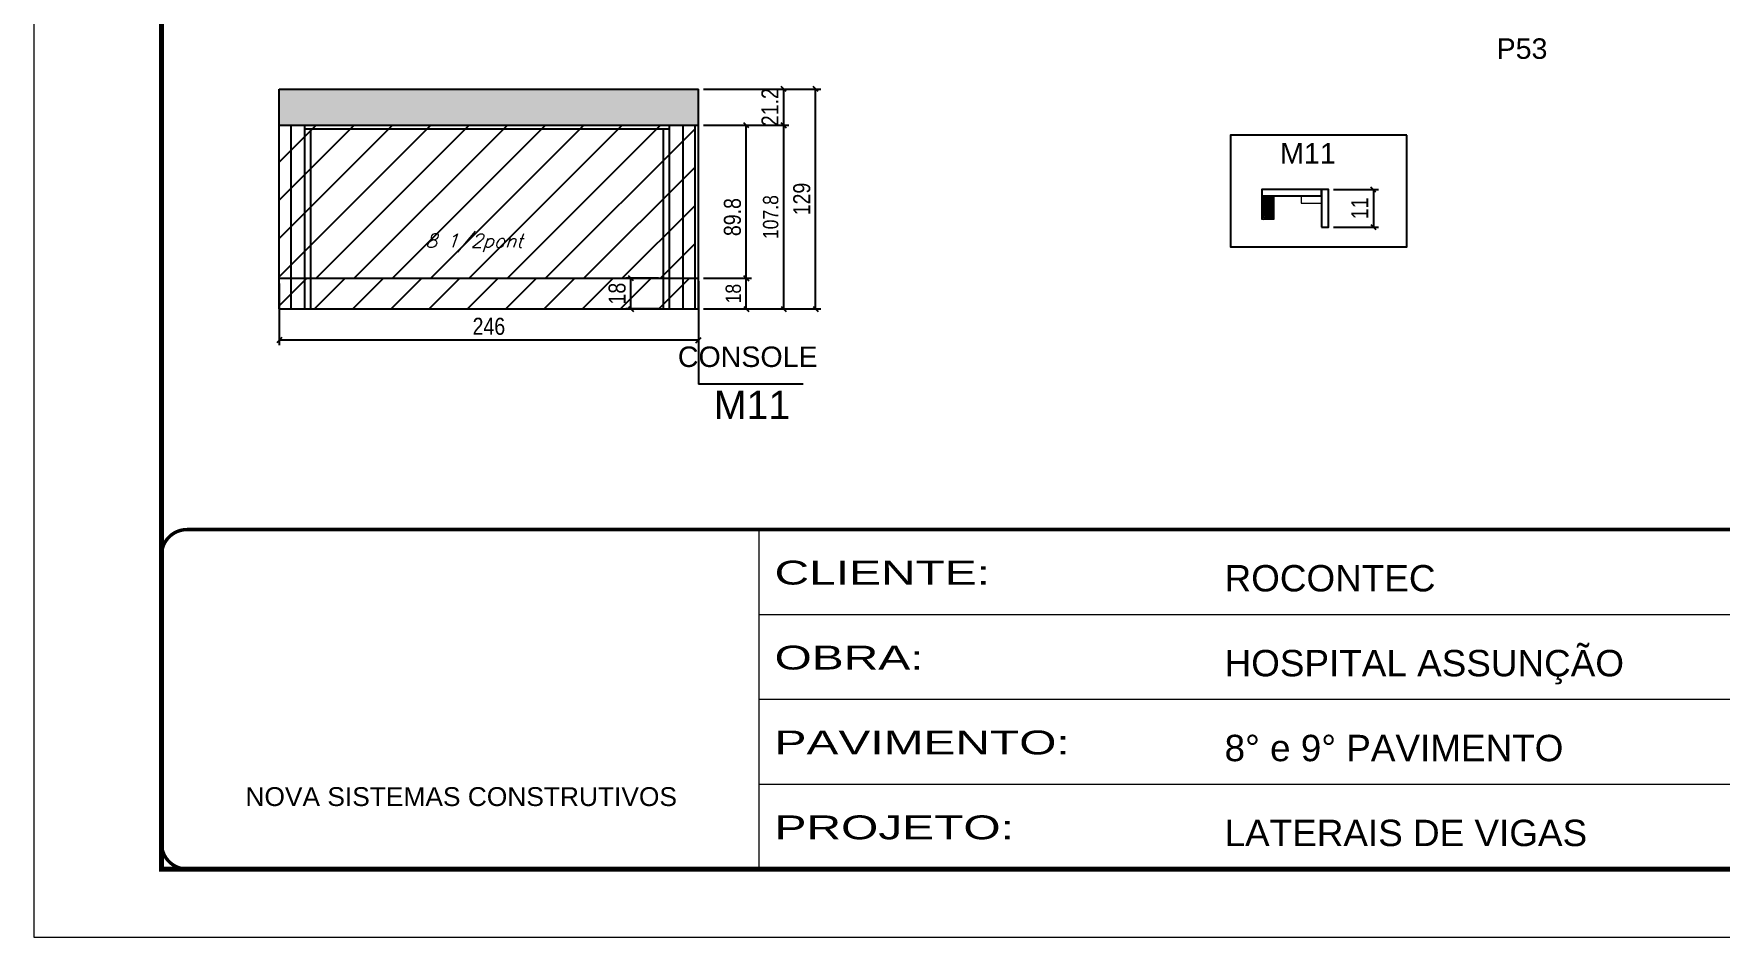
# Model space of a CAD drawing. Extents: x -20960 to -5926, y -2106 to 21915.
# Drawn here: x -10608 to -9619, y 15123 to 15653 of the extents above; entities that cross this region are included whole.
import ezdxf

# ---------------------------------------------------------------- set-up
doc = ezdxf.new("R2010")
doc.units = 0
doc.linetypes.add('CONTINUO', pattern=[0])
doc.linetypes.add('DASHED', pattern=[0.75, 0.5, -0.25])
for name, color, linetype in [('5', 5, 'Continuous'), ('COTA', 241, 'Continuous'), ('NOMENCLATURA', 7, 'Continuous'), ('Painéis', 200, 'Continuous'), ('Reaproveitamento', 251, 'Continuous'), ('SARR_2.2x7', 40, 'Continuous'), ('SARR_3.5x7', 81, 'Continuous'), ('texto', 7, 'Continuous')]:
    doc.layers.add(name, color=color, linetype=linetype)
for name, color, linetype, lineweight in [('Folhas', 255, 'Continuous', 9), ('Madeira', 126, 'Continuous', 18), ('Sarr 2.2x7', 40, 'Continuous', 9), ('SARRAFO DE PRESSAO', 251, 'DASHED', 9)]:
    doc.layers.add(name, color=color, linetype=linetype, lineweight=lineweight)
doc.styles.add('ARIAL', font='arial.ttf')
doc.styles.add('COTA TECNICA', font='techl___.ttf', dxfattribs={"height": 10})
doc.styles.add('COTA TECNICA-50', font='techl___.ttf', dxfattribs={"height": 9})
doc.styles.add('Romans', font='romans.shx')
doc.styles.get("Standard").update_dxf_attribs({"font": 'arial.ttf'})
doc.styles.add('Tecnologia', font='')
doc.styles.get('Tecnologia').set_extended_font_data('Forgotten Futurist')
doc.dimstyles.new('COTA PAINEL-50', dxfattribs={"dimtxt": 9, "dimasz": 3, "dimexe": 3, "dimexo": 3, "dimgap": 3, "dimtad": 1, "dimdec": 1, "dimzin": 12, "dimdsep": 46, "dimtxsty": 'COTA TECNICA-50', "dimblk1": 'OBLIQUE', "dimblk2": 'OBLIQUE', "dimsah": 1, "dimcen": 0.9, "dimclrd": 4, "dimclre": 4, "dimclrt": 240, "dimadec": 1, "dimazin": 3, "dimtfac": 1, "dimtdec": 1, "dimtmove": 0, "dimatfit": 3, "dimfxl": 1, "dimtolj": 1, "dimtzin": 12, "dimarcsym": 0})
doc.dimstyles.new('PAINEL', dxfattribs={"dimtxt": 10, "dimasz": 3, "dimexe": 3, "dimexo": 3, "dimgap": 3, "dimtad": 1, "dimdec": 1, "dimzin": 12, "dimdsep": 46, "dimtxsty": 'COTA TECNICA', "dimblk1": 'OBLIQUE', "dimblk2": 'OBLIQUE', "dimsah": 1, "dimcen": 0.9, "dimclrd": 4, "dimclre": 4, "dimclrt": 240, "dimadec": 1, "dimazin": 3, "dimtfac": 1, "dimtdec": 1, "dimtmove": 0, "dimatfit": 3, "dimfxl": 1, "dimtolj": 1, "dimtzin": 12, "dimarcsym": 0})

# ---------------------------------------------------------------- blocks, each defined once
blk = doc.blocks.new('9999999999')
at = {"color": 30, "linetype": 'CONTINUO'}
for p, q in [((98564.56, 34230.21), (98564.56, 34429.45)), ((98564.56, 34379.64), (99583.98, 34379.64)), ((98564.56, 34329.83), (99487.98, 34329.83)), ((98564.56, 34280.02), (99487.98, 34280.02))]:
    blk.add_line(p, q, dxfattribs=at)
at = {"color": 30, "linetype": 'CONTINUO', "const_width": 2}
blk.add_lwpolyline([(99583.98, 34230.21), (99583.98, 34414.45, 0.414214), (99568.98, 34429.45), (98228.98, 34429.45, 0.414214), (98213.98, 34414.45), (98213.98, 34245.21, 0.414214), (98228.98, 34230.21), (99583.98, 34230.21)], format="xyb", dxfattribs=at)
at = {"layer": 'Folhas'}
blk.add_lwpolyline([(98138.98, 34190.21), (99623.98, 34190.21), (99623.98, 35240.21), (98138.98, 35240.21)], close=True, dxfattribs=at)
at = {"layer": 'Folhas', "color": 30, "const_width": 3}
blk.add_lwpolyline([(98213.98, 34230.21), (99583.98, 34230.21), (99583.98, 35200.21), (98213.98, 35200.21)], close=True, dxfattribs=at)
at = {"color": 7, "linetype": 'Continuous', "ltscale": 5, "style": 'ARIAL'}
for s, height, p in [('ROCONTEC', 15.483, (98837.68, 34393.13)), ('HOSPITAL ASSUNÇÃO', 15.4829, (98837.68, 34343.32)), ('8° e 9° PAVIMENTO', 15.4829, (98837.68, 34293.51)), ('NOVA SISTEMAS CONSTRUTIVOS', 11.0592, (98263.19, 34267.21)), ('LATERAIS DE VIGAS', 15.4829, (98837.68, 34243.7))]:
    blk.add_text(s, height=height, dxfattribs=at).set_placement(p)
at = {"layer": 'Folhas', "color": 7, "style": 'Tecnologia', "width": 1.5}
for s, p in [('CLIENTE:', (98573.65, 34397.17)), ('OBRA:', (98573.65, 34347.31)), ('PAVIMENTO:', (98573.65, 34297.5)), ('PROJETO:', (98573.65, 34247.69))]:
    blk.add_text(s, height=14, dxfattribs=at).set_placement(p)
blk = doc.blocks.new('_Oblique')
at = {"color": 0, "linetype": 'ByBlock', "lineweight": -2}
blk.add_line((-0.5, -0.5), (0.5, 0.5), dxfattribs=at)
blk = doc.blocks.new('*D7081')
at = {"layer": 'COTA', "color": 4, "lineweight": -2, "ltscale": 25, "transparency": 16777216}
for p, q in [((-10215.46, 15598.98), (-10187.41, 15598.98)), ((-10190.41, 15509.18), (-10190.41, 15598.98)), ((-10215.46, 15509.18), (-10187.41, 15509.18))]:
    blk.add_line(p, q, dxfattribs=at)
at = {"layer": 'Defpoints', "color": 0, "ltscale": 25, "transparency": 16777216}
for p in [(-10218.46, 15598.98), (-10190.41, 15598.98), (-10218.46, 15509.18)]:
    blk.add_point(p, dxfattribs=at)
at = {"layer": 'COTA', "color": 4, "lineweight": -2, "ltscale": 25, "transparency": 16777216, "xscale": 3, "yscale": 3, "zscale": 3}
for p, rotation in [((-10190.41, 15598.98), 90), ((-10190.41, 15509.18), 270)]:
    blk.add_blockref('_Oblique', p, dxfattribs=dict(at, rotation=rotation))
at = {"layer": 'COTA', "color": 240, "ltscale": 25, "transparency": 16777216, "insert": (-10198.52, 15545.08), "char_height": 10, "attachment_point": 5, "rotation": 90, "style": 'COTA TECNICA'}
blk.add_mtext('\\A1;89.8', dxfattribs=at)
blk = doc.blocks.new('*D7082')
at = {"layer": 'COTA', "color": 4, "lineweight": -2, "ltscale": 25, "transparency": 16777216}
for p, q in [((-10464.44, 15506.18), (-10464.44, 15469.84)), ((-10218.46, 15506.18), (-10218.46, 15469.84)), ((-10218.46, 15472.84), (-10464.44, 15472.84))]:
    blk.add_line(p, q, dxfattribs=at)
at = {"layer": 'Defpoints', "color": 0, "ltscale": 25, "transparency": 16777216}
for p in [(-10464.44, 15509.18), (-10218.46, 15509.18), (-10464.44, 15472.84)]:
    blk.add_point(p, dxfattribs=at)
at = {"layer": 'COTA', "color": 4, "lineweight": -2, "ltscale": 25, "transparency": 16777216, "xscale": 3, "yscale": 3, "zscale": 3, "rotation": 180}
blk.add_blockref('_Oblique', (-10464.44, 15472.84), dxfattribs=at)
at = {"layer": 'COTA', "color": 4, "lineweight": -2, "ltscale": 25, "transparency": 16777216, "xscale": 3, "yscale": 3, "zscale": 3}
blk.add_blockref('_Oblique', (-10218.46, 15472.84), dxfattribs=at)
at = {"layer": 'COTA', "color": 240, "ltscale": 25, "transparency": 16777216, "insert": (-10341.45, 15480.94), "char_height": 10, "attachment_point": 5, "style": 'COTA TECNICA'}
blk.add_mtext('\\A1;246', dxfattribs=at)
blk = doc.blocks.new('*D7083')
at = {"layer": 'COTA', "color": 4, "lineweight": -2, "ltscale": 25, "transparency": 16777216}
for p, q in [((-10215.46, 15620.18), (-10165.47, 15620.18)), ((-10168.47, 15598.98), (-10168.47, 15620.18)), ((-10215.46, 15598.98), (-10165.47, 15598.98))]:
    blk.add_line(p, q, dxfattribs=at)
at = {"layer": 'Defpoints', "color": 0, "ltscale": 25, "transparency": 16777216}
for p in [(-10218.46, 15620.18), (-10168.47, 15620.18), (-10218.46, 15598.98)]:
    blk.add_point(p, dxfattribs=at)
at = {"layer": 'COTA', "color": 4, "lineweight": -2, "ltscale": 25, "transparency": 16777216, "xscale": 3, "yscale": 3, "zscale": 3}
for p, rotation in [((-10168.47, 15620.18), 90), ((-10168.47, 15598.98), 270)]:
    blk.add_blockref('_Oblique', p, dxfattribs=dict(at, rotation=rotation))
at = {"layer": 'COTA', "color": 240, "ltscale": 25, "transparency": 16777216, "insert": (-10176.53, 15609.58), "char_height": 10, "attachment_point": 5, "rotation": 90, "style": 'COTA TECNICA'}
blk.add_mtext('\\A1;21.2', dxfattribs=at)
blk = doc.blocks.new('*D7084')
at = {"layer": 'Defpoints', "color": 0, "linetype": 'ByBlock', "transparency": 16777216}
for p in [(-9848.9, 15561.22), (-9848.9, 15539.22), (-9822.46, 15539.22)]:
    blk.add_point(p, dxfattribs=at)
at = {"layer": 'Sarr 2.2x7', "color": 4, "linetype": 'ByBlock', "lineweight": -2, "transparency": 16777216}
for p, q in [((-9845.9, 15561.22), (-9819.46, 15561.22)), ((-9822.46, 15561.22), (-9822.46, 15539.22)), ((-9845.9, 15539.22), (-9819.46, 15539.22))]:
    blk.add_line(p, q, dxfattribs=at)
at = {"layer": 'Sarr 2.2x7', "color": 4, "linetype": 'ByBlock', "lineweight": -2, "transparency": 16777216, "xscale": 3, "yscale": 3, "zscale": 3}
for p, rotation in [((-9822.46, 15561.22), 90), ((-9822.46, 15539.22), 270)]:
    blk.add_blockref('_Oblique', p, dxfattribs=dict(at, rotation=rotation))
at = {"layer": 'Sarr 2.2x7', "color": 240, "linetype": 'ByBlock', "transparency": 16777216, "insert": (-9830.52, 15550.22), "char_height": 10, "attachment_point": 5, "rotation": 90, "style": 'COTA TECNICA'}
blk.add_mtext('\\A1;11', dxfattribs=at)
blk = doc.blocks.new('*D7085')
at = {"layer": 'COTA', "color": 4, "lineweight": -2, "ltscale": 25, "transparency": 16777216}
for p, q in [((-10241.96, 15509.18), (-10261.1, 15509.18)), ((-10258.1, 15491.18), (-10258.1, 15509.18)), ((-10241.96, 15491.18), (-10261.1, 15491.18))]:
    blk.add_line(p, q, dxfattribs=at)
at = {"layer": 'Defpoints', "color": 0, "ltscale": 25, "transparency": 16777216}
for p in [(-10258.1, 15509.18), (-10238.96, 15509.18), (-10238.96, 15491.18)]:
    blk.add_point(p, dxfattribs=at)
at = {"layer": 'COTA', "color": 4, "lineweight": -2, "ltscale": 25, "transparency": 16777216, "xscale": 3, "yscale": 3, "zscale": 3}
for p, rotation in [((-10258.1, 15509.18), 90), ((-10258.1, 15491.18), 270)]:
    blk.add_blockref('_Oblique', p, dxfattribs=dict(at, rotation=rotation))
at = {"layer": 'COTA', "color": 240, "ltscale": 25, "transparency": 16777216, "insert": (-10266.19, 15500.18), "char_height": 10, "attachment_point": 5, "rotation": 90, "style": 'COTA TECNICA'}
blk.add_mtext('\\A1;18', dxfattribs=at)
blk = doc.blocks.new('*D7087')
at = {"layer": 'COTA', "color": 4, "lineweight": -2, "ltscale": 25, "transparency": 16777216}
for p, q in [((-10215.46, 15620.18), (-10146.75, 15620.18)), ((-10149.75, 15491.18), (-10149.75, 15620.18)), ((-10215.46, 15491.18), (-10146.75, 15491.18))]:
    blk.add_line(p, q, dxfattribs=at)
at = {"layer": 'Defpoints', "color": 0, "ltscale": 25, "transparency": 16777216}
for p in [(-10218.46, 15620.18), (-10149.75, 15620.18), (-10218.46, 15491.18)]:
    blk.add_point(p, dxfattribs=at)
at = {"layer": 'COTA', "color": 4, "lineweight": -2, "ltscale": 25, "transparency": 16777216, "xscale": 3, "yscale": 3, "zscale": 3}
for p, rotation in [((-10149.75, 15620.18), 90), ((-10149.75, 15491.18), 270)]:
    blk.add_blockref('_Oblique', p, dxfattribs=dict(at, rotation=rotation))
at = {"layer": 'COTA', "color": 240, "ltscale": 25, "transparency": 16777216, "insert": (-10157.83, 15555.68), "char_height": 10, "attachment_point": 5, "rotation": 90, "style": 'COTA TECNICA'}
blk.add_mtext('\\A1;129', dxfattribs=at)
blk = doc.blocks.new('*D7061')
at = {"layer": 'COTA', "color": 4, "lineweight": -2, "transparency": 16777216}
for p, q in [((-10215.46, 15509.18), (-10187.41, 15509.18)), ((-10190.41, 15491.18), (-10190.41, 15509.18)), ((-10215.46, 15491.18), (-10187.41, 15491.18))]:
    blk.add_line(p, q, dxfattribs=at)
at = {"layer": 'Defpoints', "color": 0, "transparency": 16777216}
for p in [(-10218.46, 15509.18), (-10190.41, 15509.18), (-10218.46, 15491.18)]:
    blk.add_point(p, dxfattribs=at)
at = {"layer": 'COTA', "color": 4, "lineweight": -2, "transparency": 16777216, "xscale": 3, "yscale": 3, "zscale": 3}
for p, rotation in [((-10190.41, 15509.18), 90), ((-10190.41, 15491.18), 270)]:
    blk.add_blockref('_Oblique', p, dxfattribs=dict(at, rotation=rotation))
at = {"layer": 'COTA', "color": 240, "transparency": 16777216, "insert": (-10198, 15500.18), "char_height": 9, "attachment_point": 5, "rotation": 90, "style": 'COTA TECNICA-50'}
blk.add_mtext('\\A1;18', dxfattribs=at)
blk = doc.blocks.new('*D7062')
at = {"layer": 'COTA', "color": 4, "lineweight": -2, "transparency": 16777216}
for p, q in [((-10215.46, 15598.98), (-10165.47, 15598.98)), ((-10168.47, 15491.18), (-10168.47, 15598.98)), ((-10215.46, 15491.18), (-10165.47, 15491.18))]:
    blk.add_line(p, q, dxfattribs=at)
at = {"layer": 'Defpoints', "color": 0, "transparency": 16777216}
for p in [(-10218.46, 15598.98), (-10168.47, 15598.98), (-10218.46, 15491.18)]:
    blk.add_point(p, dxfattribs=at)
at = {"layer": 'COTA', "color": 4, "lineweight": -2, "transparency": 16777216, "xscale": 3, "yscale": 3, "zscale": 3}
for p, rotation in [((-10168.47, 15598.98), 90), ((-10168.47, 15491.18), 270)]:
    blk.add_blockref('_Oblique', p, dxfattribs=dict(at, rotation=rotation))
at = {"layer": 'COTA', "color": 240, "transparency": 16777216, "insert": (-10176.08, 15545.08), "char_height": 9, "attachment_point": 5, "rotation": 90, "style": 'COTA TECNICA-50'}
blk.add_mtext('\\A1;107.8', dxfattribs=at)

msp = doc.modelspace()

# ---------------------------------------------------------------- hatches: boundary and pattern name
at = {"layer": 'COTA', "linetype": 'ByBlock'}
h = msp.add_hatch(dxfattribs=at)
h.set_pattern_fill('AR-CONC', color=256, scale=0.03)
h.set_pattern_definition([(50, (-151845.0154, -15982.209), (5.46554007, -0.47817257), [0.5715, -6.2865]), (355, (-151845.0154, -15982.209), (-1.05730264, 5.73170536), [0.4572, -5.02921753]), (100.4514447, (-151844.56, -15982.2487), (4.40823741, 5.25353256), [0.48570026, -5.34270734]), (46.1842, (-151845.0154, -15980.685), (8.13237123, -1.26126984), [0.85725, -9.42975]), (96.6355576, (-151844.338, -15980.79), (7.122124, 7.42278374), [0.7285507, -8.01406824]), (351.184151, (-151845.015, -15980.685), (7.122124, 7.42278374), [0.685799, -7.54379196]), (21, (-151844.2534, -15981.066), (4.54843174, -3.06795595), [0.5715, -6.2865]), (326, (-151844.2534, -15981.066), (1.85406085, 5.52563898), [0.4572, -5.0292]), (71.451445, (-151843.8743, -15981.3215), (6.40249258, 2.45768307), [0.48570026, -5.34269813]), (37.5, (-151845.0154, -15982.2089), (0.092658098, 2.536651166), [0, -4.96824, 0, -5.1054, 0, -5.04825]), (7.5, (-151845.0154, -15982.209), (2.004589875, 3.005417245), [0, -2.91084, 0, -4.85394, 0, -1.92405]), (327.5, (-151846.7146, -15982.2089), (4.067717855, -0.17186232), [0, -1.905, 0, -5.9436, 0, -7.8867]), (317.5, (-151847.4766, -15982.209), (4.44387544, 0.76279473), [0, -2.4765, 0, -3.94716, 0, -5.6007])])
h.paths.add_polyline_path([(-10464.44, 15620.18), (-10464.44, 15598.98), (-10218.46, 15598.98), (-10218.46, 15620.18)])
at = {"layer": 'Madeira'}
h = msp.add_hatch(dxfattribs=at)
h.set_pattern_fill('ANSI31', color=256, scale=0.2, angle=450, style=0)
h.set_pattern_definition([(135, (-26453.88155, 28829.52974), (-0.449012806, -0.449012806), [])])
h.paths.add_polyline_path([(-9887.87, 15543.62), (-9880.87, 15543.62), (-9880.87, 15557.62), (-9887.87, 15557.62)])
at = {"layer": 'Reaproveitamento', "transparency": 33554684}
h = msp.add_hatch(dxfattribs=at)
h.set_pattern_fill('ANSI31', color=256, scale=5)
h.set_pattern_definition([(45, (1598.5, 1148.575), (-11.22532, 11.22532), [])])
h.paths.add_polyline_path([(-10220.46, 15509.18), (-10220.46, 15598.98), (-10464.44, 15598.98), (-10464.44, 15509.18)])
h = msp.add_hatch(dxfattribs=at)
h.set_pattern_fill('ANSI31', color=256, scale=5)
h.set_pattern_definition([(45, (-3170, 0), (-11.22532, 11.22532), [])])
h.paths.add_polyline_path([(-10464.44, 15509.18), (-10464.44, 15491.18), (-10220.46, 15491.18), (-10220.46, 15509.18)])

# ---------------------------------------------------------------- linework, layer by layer
at = {"linetype": 'ByBlock'}
msp.add_lwpolyline([(-9802.95, 15593.19), (-9906.39, 15593.19), (-9906.39, 15527.64), (-9802.95, 15527.64)], close=True, dxfattribs=at)
at = {"layer": 'COTA', "linetype": 'ByBlock'}
for p, q in [((-10464.44, 15620.18), (-10218.46, 15620.18)), ((-10464.44, 15598.98), (-10464.44, 15620.18)), ((-10218.46, 15598.98), (-10218.46, 15620.18))]:
    msp.add_line(p, q, dxfattribs=at)
at = {"layer": 'Madeira'}
msp.add_lwpolyline([(-9887.87, 15557.62), (-9880.87, 15557.62), (-9880.87, 15543.62), (-9887.87, 15543.62)], close=True, dxfattribs=at)
at = {"layer": 'NOMENCLATURA', "linetype": 'Continuous'}
for p in [(-10218.46, 15507.58), (-10156.97, 15447.13)]:
    msp.add_line(p, (-10218.46, 15447.13), dxfattribs=at)
at = {"layer": 'Painéis'}
for p, q in [((-10464.44, 15598.98), (-10218.46, 15598.98)), ((-10464.44, 15509.18), (-10218.46, 15509.18)), ((-10464.44, 15491.18), (-10218.46, 15491.18))]:
    msp.add_line(p, q, dxfattribs=at)
at = {"layer": 'Painéis', "ltscale": 25}
for p, q in [((-10464.44, 15491.18), (-10464.44, 15598.98)), ((-10220.46, 15491.18), (-10220.46, 15598.98)), ((-10218.46, 15491.18), (-10218.46, 15598.98))]:
    msp.add_line(p, q, dxfattribs=at)
at = {"layer": 'Painéis', "linetype": 'ByBlock'}
msp.add_lwpolyline([(-9852.9, 15561.22), (-9887.85, 15561.22), (-9887.85, 15557.62), (-9852.9, 15557.62), (-9852.9, 15561.22)], dxfattribs=at)
at = {"layer": 'Painéis'}
msp.add_lwpolyline([(-9852.9, 15539.22), (-9848.9, 15539.22), (-9848.9, 15561.22), (-9852.9, 15561.22)], close=True, dxfattribs=at)
at = {"layer": 'Sarr 2.2x7', "linetype": 'ByBlock'}
msp.add_lwpolyline([(-9852.9, 15557.62), (-9864.9, 15557.62), (-9864.9, 15553.22), (-9852.9, 15553.22), (-9852.9, 15557.62)], dxfattribs=at)
at = {"layer": 'SARR_2.2x7', "linetype": 'Continuous'}
for p, q in [((-10457.44, 15509.18), (-10457.44, 15598.98)), ((-10449.44, 15596.78), (-10235.46, 15596.78)), ((-10227.46, 15509.18), (-10227.46, 15598.98)), ((-10457.44, 15509.18), (-10457.44, 15509.18)), ((-10457.44, 15491.18), (-10457.44, 15509.18)), ((-10227.46, 15509.18), (-10227.46, 15509.18)), ((-10227.46, 15491.18), (-10227.46, 15509.18))]:
    msp.add_line(p, q, dxfattribs=at)
at = {"layer": 'SARR_3.5x7'}
for p, q in [((-10449.44, 15491.18), (-10449.44, 15598.98)), ((-10445.94, 15491.18), (-10445.94, 15596.78)), ((-10238.96, 15491.18), (-10238.96, 15596.78)), ((-10235.46, 15491.18), (-10235.46, 15598.98)), ((-10449.44, 15491.18), (-10445.94, 15491.18)), ((-10238.96, 15491.18), (-10235.46, 15491.18))]:
    msp.add_line(p, q, dxfattribs=at)

# ---------------------------------------------------------------- block references
at = {"layer": 'SARRAFO DE PRESSAO', "color": 6, "linetype": 'ByBlock'}
msp.add_blockref('9999999999', (-108747.48, -19067.69), dxfattribs=at)

# ---------------------------------------------------------------- texts
at = {"layer": '5', "linetype": 'Continuous'}
for s, rotation, p in [('P53', 0.00004, (-9750.19, 15637.94)), ('CONSOLE', 359.99996, (-10230.57, 15457.14))]:
    msp.add_text(s, height=12, rotation=rotation, dxfattribs=at).set_placement(p)
at = {"layer": '5', "color": 7, "linetype": 'Continuous'}
msp.add_text('M11', height=12, rotation=359.99996, dxfattribs=at).set_placement((-9877.21, 15576.48))
at = {"layer": 'NOMENCLATURA', "linetype": 'Continuous'}
msp.add_text('M11', height=16.5, dxfattribs=at).set_placement((-10209.47, 15426.64))
at = {"layer": 'texto', "color": 2, "insert": (-10350.18, 15529.88), "char_height": 8, "attachment_point": 5, "style": 'Romans'}
msp.add_mtext('{\\Q19;\\C256;8 1/2pont}', dxfattribs=at)

# ---------------------------------------------------------------- dimensions: what is measured, and where the dimension line sits
at = {"layer": 'COTA', "ltscale": 25}
for base, p1, p2, picture, middle in [((-10168.47, 15620.18), (-10218.46, 15598.98), (-10218.46, 15620.18), '*D7083', (-10168.47, 15609.58)), ((-10190.41, 15598.98), (-10218.46, 15509.18), (-10218.46, 15598.98), '*D7081', (-10190.41, 15545.08))]:
    dim = msp.add_linear_dim(base=base, p1=p1, p2=p2, angle=90, dimstyle='PAINEL', dxfattribs=at)
    dim.commit()
    dim.dimension.update_dxf_attribs({"geometry": picture, "text_midpoint": middle, "dimtype": 160})
for base, p1, p2, picture, middle in [((-10149.75, 15620.18), (-10218.46, 15491.18), (-10218.46, 15620.18), '*D7087', (-10157.83, 15555.68)), ((-10258.1, 15509.18), (-10238.96, 15491.18), (-10238.96, 15509.18), '*D7085', (-10266.19, 15500.18))]:
    dim = msp.add_linear_dim(base=base, p1=p1, p2=p2, angle=90, dimstyle='PAINEL', dxfattribs=at)
    dim.commit()
    dim.dimension.update_dxf_attribs({"geometry": picture, "text_midpoint": middle})
at = {"layer": 'COTA'}
for base, p2, picture, middle in [((-10168.47, 15598.98), (-10218.46, 15598.98), '*D7062', (-10176.08, 15545.08)), ((-10190.41, 15509.18), (-10218.46, 15509.18), '*D7061', (-10198, 15500.18))]:
    dim = msp.add_linear_dim(base=base, p1=(-10218.46, 15491.18), p2=p2, angle=90, dimstyle='COTA PAINEL-50', dxfattribs=at)
    dim.commit()
    dim.dimension.update_dxf_attribs({"geometry": picture, "text_midpoint": middle})
at = {"layer": 'COTA', "ltscale": 25}
dim = msp.add_linear_dim(base=(-10464.44, 15472.84), p1=(-10218.46, 15509.18), p2=(-10464.44, 15509.18), dimstyle='PAINEL', dxfattribs=at)
dim.commit()
dim.dimension.update_dxf_attribs({"geometry": '*D7082', "text_midpoint": (-10341.45, 15480.94)})
at = {"layer": 'Sarr 2.2x7', "linetype": 'ByBlock'}
dim = msp.add_linear_dim(base=(-9822.46, 15539.22), p1=(-9848.9, 15561.22), p2=(-9848.9, 15539.22), angle=90, dimstyle='PAINEL', override={"dimlfac": 0.5}, dxfattribs=at)
dim.commit()
dim.dimension.update_dxf_attribs({"geometry": '*D7084', "text_midpoint": (-9830.52, 15550.22)})

doc.saveas('drawing.dxf')
